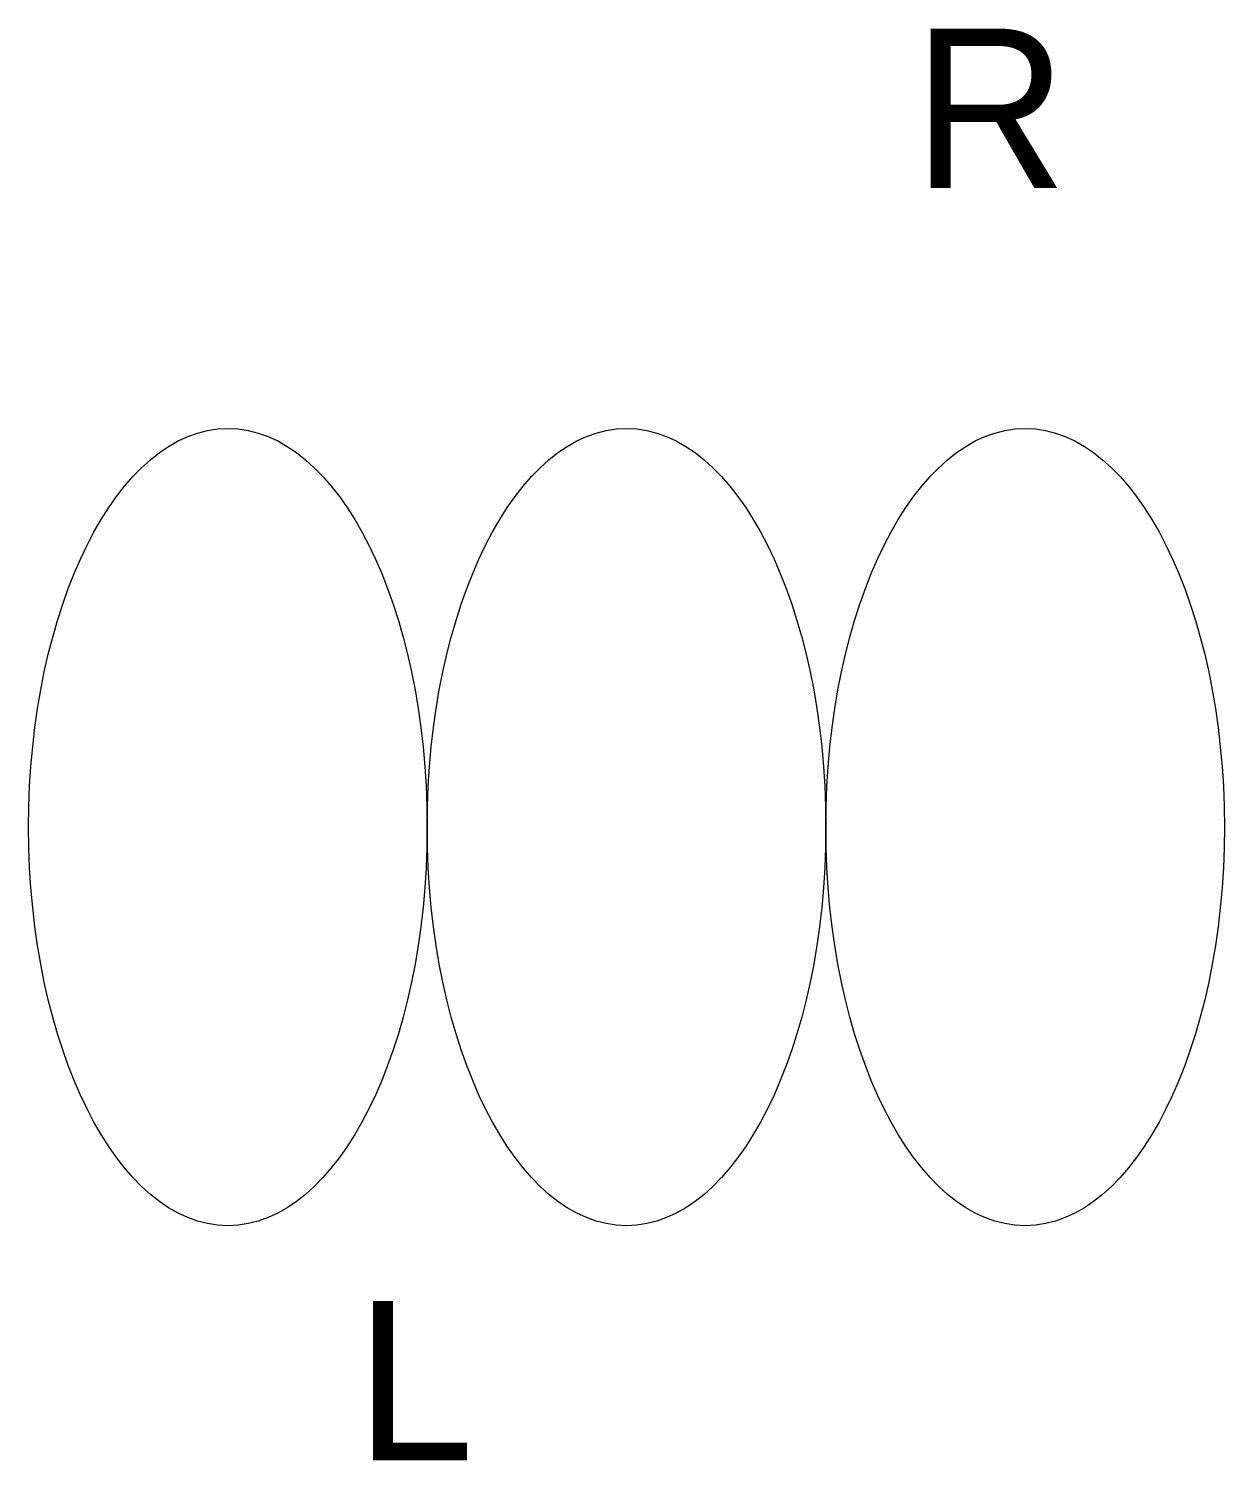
# Model space of a CAD drawing. Header units: millimetres. Extents: x -0.75 to 0.75, y -0.79 to 1.
import ezdxf

# ---------------------------------------------------------------- set-up
doc = ezdxf.new("R2010")
doc.units = ezdxf.units.MM
doc.layers.get('0').update_dxf_attribs({"color": 2})

msp = doc.modelspace()

# ---------------------------------------------------------------- linework, layer by layer
at = {"color": 0}
for centre in [(-0.5, 0), (0, 0), (0.5, 0)]:
    msp.add_ellipse(centre, major_axis=(0, 0.5), ratio=0.5, dxfattribs=at)

# ---------------------------------------------------------------- texts
at = {"color": 0, "flags": 9}
for tag, p in [('R', (0.3596, 0.8015)), ('L', (-0.3398, -0.7944))]:
    msp.add_attdef(tag, p, '0.75', height=0.2, dxfattribs=at)

doc.saveas('drawing.dxf')
